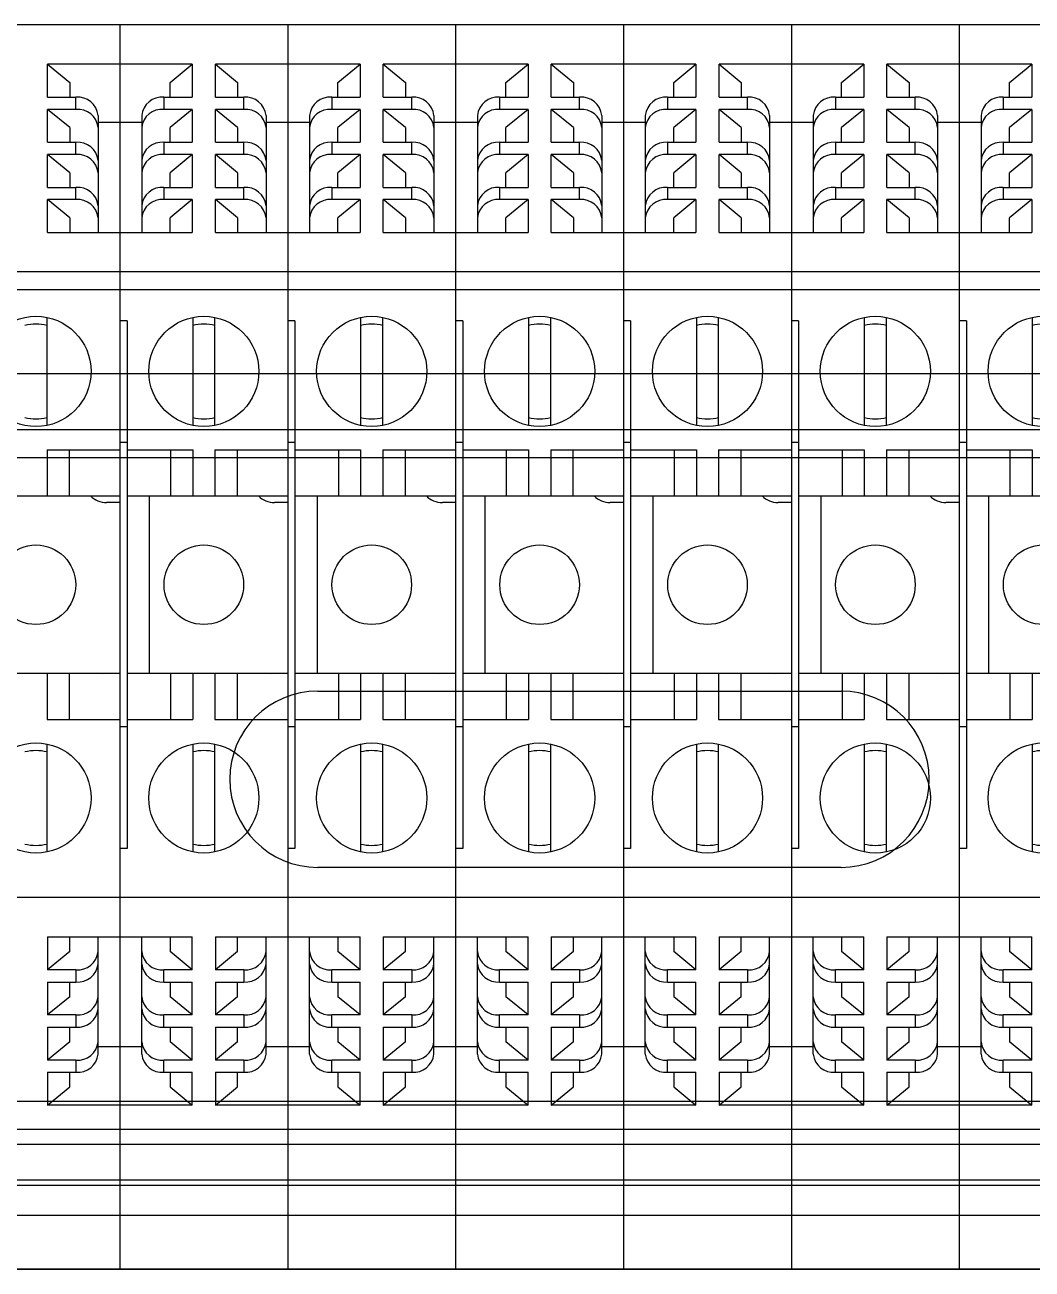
# Model space of a CAD drawing. Header units: inches. Extents: x 17 to 3130, y 15 to 659.
# Drawn here: x 1853.03 to 1889.03, y 382.24 to 426.69 of the extents above; entities that cross this region are included whole.
import ezdxf

# ---------------------------------------------------------------- set-up
doc = ezdxf.new("R2010")
doc.units = ezdxf.units.IN
doc.header["$MEASUREMENT"] = 0

msp = doc.modelspace()

# ---------------------------------------------------------------- linework, layer by layer
at = {"color": 7, "linetype": 'Continuous', "lineweight": 25}
for p, q in [((1856.43008, 426.6941), (1850.43008, 426.6941)), ((1856.43008, 426.6941), (1856.43008, 382.2441)), ((1862.43008, 426.6941), (1856.43008, 426.6941)), ((1856.43008, 426.6941), (1856.43008, 382.2441)), ((1862.43008, 426.6941), (1862.43008, 382.2441)), ((1868.43008, 426.6941), (1862.43008, 426.6941)), ((1862.43008, 426.6941), (1862.43008, 382.2441)), ((1868.43008, 426.6941), (1868.43008, 382.2441)), ((1874.43008, 426.6941), (1868.43008, 426.6941)), ((1868.43008, 426.6941), (1868.43008, 382.2441)), ((1874.43008, 426.6941), (1874.43008, 382.2441)), ((1880.43008, 426.6941), (1874.43008, 426.6941)), ((1874.43008, 426.6941), (1874.43008, 382.2441)), ((1880.43008, 426.6941), (1880.43008, 382.2441)), ((1886.43008, 426.6941), (1880.43008, 426.6941)), ((1880.43008, 426.6941), (1880.43008, 382.2441)), ((1886.43008, 426.6941), (1886.43008, 382.2441)), ((1892.43008, 426.6941), (1886.43008, 426.6941)), ((1886.43008, 426.6941), (1886.43008, 382.2441)), ((1856.43008, 425.28942), (1853.84283, 425.28942)), ((1853.84283, 424.11185), (1853.84283, 425.28942)), ((1853.84283, 425.28942), (1854.63658, 424.63757)), ((1859.01733, 425.28942), (1856.43008, 425.28942)), ((1858.22358, 424.63757), (1859.01733, 425.28942)), ((1859.01733, 425.28942), (1859.01733, 424.11185)), ((1862.43008, 425.28942), (1859.84283, 425.28942)), ((1859.84283, 424.11185), (1859.84283, 425.28942)), ((1859.84283, 425.28942), (1860.63658, 424.63757)), ((1865.01733, 425.28942), (1862.43008, 425.28942)), ((1864.22358, 424.63757), (1865.01733, 425.28942)), ((1865.01733, 425.28942), (1865.01733, 424.11185)), ((1868.43008, 425.28942), (1865.84283, 425.28942)), ((1865.84283, 424.11185), (1865.84283, 425.28942)), ((1865.84283, 425.28942), (1866.63658, 424.63757)), ((1871.01733, 425.28942), (1868.43008, 425.28942)), ((1870.22358, 424.63757), (1871.01733, 425.28942)), ((1871.01733, 425.28942), (1871.01733, 424.11185)), ((1874.43008, 425.28942), (1871.84283, 425.28942)), ((1871.84283, 424.11185), (1871.84283, 425.28942)), ((1871.84283, 425.28942), (1872.63658, 424.63757)), ((1877.01733, 425.28942), (1874.43008, 425.28942)), ((1876.22358, 424.63757), (1877.01733, 425.28942)), ((1877.01733, 425.28942), (1877.01733, 424.11185)), ((1880.43008, 425.28942), (1877.84283, 425.28942)), ((1877.84283, 424.11185), (1877.84283, 425.28942)), ((1877.84283, 425.28942), (1878.63658, 424.63757)), ((1883.01733, 425.28942), (1880.43008, 425.28942)), ((1882.22358, 424.63757), (1883.01733, 425.28942)), ((1883.01733, 425.28942), (1883.01733, 424.11185)), ((1886.43008, 425.28942), (1883.84283, 425.28942)), ((1883.84283, 424.11185), (1883.84283, 425.28942)), ((1883.84283, 425.28942), (1884.63658, 424.63757)), ((1889.01733, 425.28942), (1886.43008, 425.28942)), ((1888.22358, 424.63757), (1889.01733, 425.28942)), ((1889.01733, 425.28942), (1889.01733, 424.11185)), ((1854.63658, 424.63757), (1854.63658, 424.11185)), ((1858.22358, 424.11185), (1858.22358, 424.63757)), ((1860.63658, 424.63757), (1860.63658, 424.11185)), ((1864.22358, 424.11185), (1864.22358, 424.63757)), ((1866.63658, 424.63757), (1866.63658, 424.11185)), ((1870.22358, 424.11185), (1870.22358, 424.63757)), ((1872.63658, 424.63757), (1872.63658, 424.11185)), ((1876.22358, 424.11185), (1876.22358, 424.63757)), ((1878.63658, 424.63757), (1878.63658, 424.11185)), ((1882.22358, 424.11185), (1882.22358, 424.63757)), ((1884.63658, 424.63757), (1884.63658, 424.11185)), ((1888.22358, 424.11185), (1888.22358, 424.63757)), ((1853.84283, 424.11185), (1854.85883, 424.11185)), ((1854.85883, 423.67706), (1854.85883, 424.11185)), ((1858.00133, 424.11185), (1858.00133, 423.67706)), ((1858.00133, 424.11185), (1859.01733, 424.11185)), ((1859.84283, 424.11185), (1860.85883, 424.11185)), ((1860.85883, 423.67706), (1860.85883, 424.11185)), ((1864.00133, 424.11185), (1864.00133, 423.67706)), ((1864.00133, 424.11185), (1865.01733, 424.11185)), ((1865.84283, 424.11185), (1866.85883, 424.11185)), ((1866.85883, 423.67706), (1866.85883, 424.11185)), ((1870.00133, 424.11185), (1870.00133, 423.67706)), ((1870.00133, 424.11185), (1871.01733, 424.11185)), ((1871.84283, 424.11185), (1872.85883, 424.11185)), ((1872.85883, 423.67706), (1872.85883, 424.11185)), ((1876.00133, 424.11185), (1876.00133, 423.67706)), ((1876.00133, 424.11185), (1877.01733, 424.11185)), ((1877.84283, 424.11185), (1878.85883, 424.11185)), ((1878.85883, 423.67706), (1878.85883, 424.11185)), ((1882.00133, 424.11185), (1882.00133, 423.67706)), ((1882.00133, 424.11185), (1883.01733, 424.11185)), ((1883.84283, 424.11185), (1884.85883, 424.11185)), ((1884.85883, 423.67706), (1884.85883, 424.11185)), ((1888.00133, 424.11185), (1888.00133, 423.67706)), ((1888.00133, 424.11185), (1889.01733, 424.11185)), ((1854.85883, 423.67706), (1853.84283, 423.67706)), ((1853.84283, 422.4995), (1853.84283, 423.67706)), ((1854.63658, 423.02521), (1853.84283, 423.67706)), ((1859.01733, 423.67706), (1858.00133, 423.67706)), ((1859.01733, 423.67706), (1858.22358, 423.02521)), ((1859.01733, 423.67706), (1859.01733, 422.4995)), ((1860.85883, 423.67706), (1859.84283, 423.67706)), ((1859.84283, 422.4995), (1859.84283, 423.67706)), ((1860.63658, 423.02521), (1859.84283, 423.67706)), ((1865.01733, 423.67706), (1864.00133, 423.67706)), ((1865.01733, 423.67706), (1864.22358, 423.02521)), ((1865.01733, 423.67706), (1865.01733, 422.4995)), ((1866.85883, 423.67706), (1865.84283, 423.67706)), ((1865.84283, 422.4995), (1865.84283, 423.67706)), ((1866.63658, 423.02521), (1865.84283, 423.67706)), ((1871.01733, 423.67706), (1870.00133, 423.67706)), ((1871.01733, 423.67706), (1870.22358, 423.02521)), ((1871.01733, 423.67706), (1871.01733, 422.4995)), ((1872.85883, 423.67706), (1871.84283, 423.67706)), ((1871.84283, 422.4995), (1871.84283, 423.67706)), ((1872.63658, 423.02521), (1871.84283, 423.67706)), ((1877.01733, 423.67706), (1876.00133, 423.67706)), ((1877.01733, 423.67706), (1876.22358, 423.02521)), ((1877.01733, 423.67706), (1877.01733, 422.4995)), ((1878.85883, 423.67706), (1877.84283, 423.67706)), ((1877.84283, 422.4995), (1877.84283, 423.67706)), ((1878.63658, 423.02521), (1877.84283, 423.67706)), ((1883.01733, 423.67706), (1882.00133, 423.67706)), ((1883.01733, 423.67706), (1882.22358, 423.02521)), ((1883.01733, 423.67706), (1883.01733, 422.4995)), ((1884.85883, 423.67706), (1883.84283, 423.67706)), ((1883.84283, 422.4995), (1883.84283, 423.67706)), ((1884.63658, 423.02521), (1883.84283, 423.67706)), ((1889.01733, 423.67706), (1888.00133, 423.67706)), ((1889.01733, 423.67706), (1888.22358, 423.02521)), ((1889.01733, 423.67706), (1889.01733, 422.4995)), ((1855.65258, 423.46), (1855.65258, 419.27478)), ((1856.43008, 423.20349), (1855.65258, 423.20349)), ((1857.20758, 423.20349), (1856.43008, 423.20349)), ((1857.20758, 423.46), (1857.20758, 419.27478)), ((1861.65258, 423.46), (1861.65258, 419.27478)), ((1862.43008, 423.20349), (1861.65258, 423.20349)), ((1863.20758, 423.20349), (1862.43008, 423.20349)), ((1863.20758, 423.46), (1863.20758, 419.27478)), ((1867.65258, 423.46), (1867.65258, 419.27478)), ((1868.43008, 423.20349), (1867.65258, 423.20349)), ((1869.20758, 423.20349), (1868.43008, 423.20349)), ((1869.20758, 423.46), (1869.20758, 419.27478)), ((1873.65258, 423.46), (1873.65258, 419.27478)), ((1874.43008, 423.20349), (1873.65258, 423.20349)), ((1875.20758, 423.20349), (1874.43008, 423.20349)), ((1875.20758, 423.46), (1875.20758, 419.27478)), ((1879.65258, 423.46), (1879.65258, 419.27478)), ((1880.43008, 423.20349), (1879.65258, 423.20349)), ((1881.20758, 423.20349), (1880.43008, 423.20349)), ((1881.20758, 423.46), (1881.20758, 419.27478)), ((1885.65258, 423.46), (1885.65258, 419.27478)), ((1886.43008, 423.20349), (1885.65258, 423.20349)), ((1887.20758, 423.20349), (1886.43008, 423.20349)), ((1887.20758, 423.46), (1887.20758, 419.27478)), ((1854.63658, 423.02521), (1854.63658, 422.4995)), ((1858.22358, 422.4995), (1858.22358, 423.02521)), ((1860.63658, 423.02521), (1860.63658, 422.4995)), ((1864.22358, 422.4995), (1864.22358, 423.02521)), ((1866.63658, 423.02521), (1866.63658, 422.4995)), ((1870.22358, 422.4995), (1870.22358, 423.02521)), ((1872.63658, 423.02521), (1872.63658, 422.4995)), ((1876.22358, 422.4995), (1876.22358, 423.02521)), ((1878.63658, 423.02521), (1878.63658, 422.4995)), ((1882.22358, 422.4995), (1882.22358, 423.02521)), ((1884.63658, 423.02521), (1884.63658, 422.4995)), ((1888.22358, 422.4995), (1888.22358, 423.02521)), ((1853.84283, 422.4995), (1854.85883, 422.4995)), ((1854.85883, 422.0647), (1854.85883, 422.4995)), ((1858.00133, 422.4995), (1858.00133, 422.0647)), ((1858.00133, 422.4995), (1859.01733, 422.4995)), ((1859.84283, 422.4995), (1860.85883, 422.4995)), ((1860.85883, 422.0647), (1860.85883, 422.4995)), ((1864.00133, 422.4995), (1864.00133, 422.0647)), ((1864.00133, 422.4995), (1865.01733, 422.4995)), ((1865.84283, 422.4995), (1866.85883, 422.4995)), ((1866.85883, 422.0647), (1866.85883, 422.4995)), ((1870.00133, 422.4995), (1870.00133, 422.0647)), ((1870.00133, 422.4995), (1871.01733, 422.4995)), ((1871.84283, 422.4995), (1872.85883, 422.4995)), ((1872.85883, 422.0647), (1872.85883, 422.4995)), ((1876.00133, 422.4995), (1876.00133, 422.0647)), ((1876.00133, 422.4995), (1877.01733, 422.4995)), ((1877.84283, 422.4995), (1878.85883, 422.4995)), ((1878.85883, 422.0647), (1878.85883, 422.4995)), ((1882.00133, 422.4995), (1882.00133, 422.0647)), ((1882.00133, 422.4995), (1883.01733, 422.4995)), ((1883.84283, 422.4995), (1884.85883, 422.4995)), ((1884.85883, 422.0647), (1884.85883, 422.4995)), ((1888.00133, 422.4995), (1888.00133, 422.0647)), ((1888.00133, 422.4995), (1889.01733, 422.4995)), ((1854.85883, 422.0647), (1853.84283, 422.0647)), ((1853.84283, 420.88714), (1853.84283, 422.0647)), ((1854.63658, 421.41285), (1853.84283, 422.0647)), ((1859.01733, 422.0647), (1858.00133, 422.0647)), ((1859.01733, 422.0647), (1858.22358, 421.41285)), ((1859.01733, 422.0647), (1859.01733, 420.88714)), ((1860.85883, 422.0647), (1859.84283, 422.0647)), ((1859.84283, 420.88714), (1859.84283, 422.0647)), ((1860.63658, 421.41285), (1859.84283, 422.0647)), ((1865.01733, 422.0647), (1864.00133, 422.0647)), ((1865.01733, 422.0647), (1864.22358, 421.41285)), ((1865.01733, 422.0647), (1865.01733, 420.88714)), ((1866.85883, 422.0647), (1865.84283, 422.0647)), ((1865.84283, 420.88714), (1865.84283, 422.0647)), ((1866.63658, 421.41285), (1865.84283, 422.0647)), ((1871.01733, 422.0647), (1870.00133, 422.0647)), ((1871.01733, 422.0647), (1870.22358, 421.41285)), ((1871.01733, 422.0647), (1871.01733, 420.88714)), ((1872.85883, 422.0647), (1871.84283, 422.0647)), ((1871.84283, 420.88714), (1871.84283, 422.0647)), ((1872.63658, 421.41285), (1871.84283, 422.0647)), ((1877.01733, 422.0647), (1876.00133, 422.0647)), ((1877.01733, 422.0647), (1876.22358, 421.41285)), ((1877.01733, 422.0647), (1877.01733, 420.88714)), ((1878.85883, 422.0647), (1877.84283, 422.0647)), ((1877.84283, 420.88714), (1877.84283, 422.0647)), ((1878.63658, 421.41285), (1877.84283, 422.0647)), ((1883.01733, 422.0647), (1882.00133, 422.0647)), ((1883.01733, 422.0647), (1882.22358, 421.41285)), ((1883.01733, 422.0647), (1883.01733, 420.88714)), ((1884.85883, 422.0647), (1883.84283, 422.0647)), ((1883.84283, 420.88714), (1883.84283, 422.0647)), ((1884.63658, 421.41285), (1883.84283, 422.0647)), ((1889.01733, 422.0647), (1888.00133, 422.0647)), ((1889.01733, 422.0647), (1888.22358, 421.41285)), ((1889.01733, 422.0647), (1889.01733, 420.88714)), ((1854.63658, 421.41285), (1854.63658, 420.88714)), ((1858.22358, 420.88714), (1858.22358, 421.41285)), ((1860.63658, 421.41285), (1860.63658, 420.88714)), ((1864.22358, 420.88714), (1864.22358, 421.41285)), ((1866.63658, 421.41285), (1866.63658, 420.88714)), ((1870.22358, 420.88714), (1870.22358, 421.41285)), ((1872.63658, 421.41285), (1872.63658, 420.88714)), ((1876.22358, 420.88714), (1876.22358, 421.41285)), ((1878.63658, 421.41285), (1878.63658, 420.88714)), ((1882.22358, 420.88714), (1882.22358, 421.41285)), ((1884.63658, 421.41285), (1884.63658, 420.88714)), ((1888.22358, 420.88714), (1888.22358, 421.41285)), ((1853.84283, 420.88714), (1854.85883, 420.88714)), ((1854.85883, 420.45235), (1854.85883, 420.88714)), ((1858.00133, 420.88714), (1858.00133, 420.45235)), ((1858.00133, 420.88714), (1859.01733, 420.88714)), ((1859.84283, 420.88714), (1860.85883, 420.88714)), ((1860.85883, 420.45235), (1860.85883, 420.88714)), ((1864.00133, 420.88714), (1864.00133, 420.45235)), ((1864.00133, 420.88714), (1865.01733, 420.88714)), ((1865.84283, 420.88714), (1866.85883, 420.88714)), ((1866.85883, 420.45235), (1866.85883, 420.88714)), ((1870.00133, 420.88714), (1870.00133, 420.45235)), ((1870.00133, 420.88714), (1871.01733, 420.88714)), ((1871.84283, 420.88714), (1872.85883, 420.88714)), ((1872.85883, 420.45235), (1872.85883, 420.88714)), ((1876.00133, 420.88714), (1876.00133, 420.45235)), ((1876.00133, 420.88714), (1877.01733, 420.88714)), ((1877.84283, 420.88714), (1878.85883, 420.88714)), ((1878.85883, 420.45235), (1878.85883, 420.88714)), ((1882.00133, 420.88714), (1882.00133, 420.45235)), ((1882.00133, 420.88714), (1883.01733, 420.88714)), ((1883.84283, 420.88714), (1884.85883, 420.88714)), ((1884.85883, 420.45235), (1884.85883, 420.88714)), ((1888.00133, 420.88714), (1888.00133, 420.45235)), ((1888.00133, 420.88714), (1889.01733, 420.88714)), ((1853.84283, 419.27478), (1853.84283, 420.45235)), ((1854.85883, 420.45235), (1853.84283, 420.45235)), ((1854.63658, 419.80049), (1853.84283, 420.45235)), ((1859.01733, 420.45235), (1858.00133, 420.45235)), ((1859.01733, 420.45235), (1858.22358, 419.80049)), ((1859.01733, 420.45235), (1859.01733, 419.27478)), ((1859.84283, 419.27478), (1859.84283, 420.45235)), ((1860.85883, 420.45235), (1859.84283, 420.45235)), ((1860.63658, 419.80049), (1859.84283, 420.45235)), ((1865.01733, 420.45235), (1864.00133, 420.45235)), ((1865.01733, 420.45235), (1864.22358, 419.80049)), ((1865.01733, 420.45235), (1865.01733, 419.27478)), ((1865.84283, 419.27478), (1865.84283, 420.45235)), ((1866.85883, 420.45235), (1865.84283, 420.45235)), ((1866.63658, 419.80049), (1865.84283, 420.45235)), ((1871.01733, 420.45235), (1870.00133, 420.45235)), ((1871.01733, 420.45235), (1870.22358, 419.80049)), ((1871.01733, 420.45235), (1871.01733, 419.27478)), ((1871.84283, 419.27478), (1871.84283, 420.45235)), ((1872.85883, 420.45235), (1871.84283, 420.45235)), ((1872.63658, 419.80049), (1871.84283, 420.45235)), ((1877.01733, 420.45235), (1876.00133, 420.45235)), ((1877.01733, 420.45235), (1876.22358, 419.80049)), ((1877.01733, 420.45235), (1877.01733, 419.27478)), ((1877.84283, 419.27478), (1877.84283, 420.45235)), ((1878.85883, 420.45235), (1877.84283, 420.45235)), ((1878.63658, 419.80049), (1877.84283, 420.45235)), ((1883.01733, 420.45235), (1882.00133, 420.45235)), ((1883.01733, 420.45235), (1882.22358, 419.80049)), ((1883.01733, 420.45235), (1883.01733, 419.27478)), ((1883.84283, 419.27478), (1883.84283, 420.45235)), ((1884.85883, 420.45235), (1883.84283, 420.45235)), ((1884.63658, 419.80049), (1883.84283, 420.45235)), ((1889.01733, 420.45235), (1888.00133, 420.45235)), ((1889.01733, 420.45235), (1888.22358, 419.80049)), ((1889.01733, 420.45235), (1889.01733, 419.27478)), ((1854.63658, 419.80049), (1854.63658, 419.27478)), ((1858.22358, 419.27478), (1858.22358, 419.80049)), ((1860.63658, 419.80049), (1860.63658, 419.27478)), ((1864.22358, 419.27478), (1864.22358, 419.80049)), ((1866.63658, 419.80049), (1866.63658, 419.27478)), ((1870.22358, 419.27478), (1870.22358, 419.80049)), ((1872.63658, 419.80049), (1872.63658, 419.27478)), ((1876.22358, 419.27478), (1876.22358, 419.80049)), ((1878.63658, 419.80049), (1878.63658, 419.27478)), ((1882.22358, 419.27478), (1882.22358, 419.80049)), ((1884.63658, 419.80049), (1884.63658, 419.27478)), ((1888.22358, 419.27478), (1888.22358, 419.80049)), ((1853.84283, 419.27478), (1856.43008, 419.27478)), ((1856.43008, 419.27478), (1859.01733, 419.27478)), ((1859.84283, 419.27478), (1862.43008, 419.27478)), ((1862.43008, 419.27478), (1865.01733, 419.27478)), ((1865.84283, 419.27478), (1868.43008, 419.27478)), ((1868.43008, 419.27478), (1871.01733, 419.27478)), ((1871.84283, 419.27478), (1874.43008, 419.27478)), ((1874.43008, 419.27478), (1877.01733, 419.27478)), ((1877.84283, 419.27478), (1880.43008, 419.27478)), ((1880.43008, 419.27478), (1883.01733, 419.27478)), ((1883.84283, 419.27478), (1886.43008, 419.27478)), ((1886.43008, 419.27478), (1889.01733, 419.27478)), ((1856.43008, 417.8701), (1850.43008, 417.8701)), ((1862.43008, 417.8701), (1856.43008, 417.8701)), ((1868.43008, 417.8701), (1862.43008, 417.8701)), ((1874.43008, 417.8701), (1868.43008, 417.8701)), ((1880.43008, 417.8701), (1874.43008, 417.8701)), ((1886.43008, 417.8701), (1880.43008, 417.8701)), ((1892.43008, 417.8701), (1886.43008, 417.8701)), ((1712.43008, 417.2441), (2212.43008, 417.2441)), ((1853.82696, 412.38602), (1853.82696, 416.24218)), ((1856.68408, 416.1175), (1856.43008, 416.1175)), ((1856.68408, 416.1175), (1856.68408, 397.2707)), ((1859.03321, 416.24218), (1859.03321, 412.38602)), ((1859.82696, 412.38602), (1859.82696, 416.24218)), ((1862.68408, 416.1175), (1862.43008, 416.1175)), ((1862.68408, 416.1175), (1862.68408, 397.2707)), ((1865.03321, 416.24218), (1865.03321, 412.38602)), ((1865.82696, 412.38602), (1865.82696, 416.24218)), ((1868.68408, 416.1175), (1868.43008, 416.1175)), ((1868.68408, 416.1175), (1868.68408, 397.2707)), ((1871.03321, 416.24218), (1871.03321, 412.38602)), ((1871.82696, 412.38602), (1871.82696, 416.24218)), ((1874.68408, 416.1175), (1874.43008, 416.1175)), ((1874.68408, 416.1175), (1874.68408, 397.2707)), ((1877.03321, 416.24218), (1877.03321, 412.38602)), ((1877.82696, 412.38602), (1877.82696, 416.24218)), ((1880.68408, 416.1175), (1880.43008, 416.1175)), ((1880.68408, 416.1175), (1880.68408, 397.2707)), ((1883.03321, 416.24218), (1883.03321, 412.38602)), ((1883.82696, 412.38602), (1883.82696, 416.24218)), ((1886.68408, 416.1175), (1886.43008, 416.1175)), ((1886.68408, 416.1175), (1886.68408, 397.2707)), ((1889.03321, 416.24218), (1889.03321, 412.38602)), ((1712.43008, 414.2441), (2212.43008, 414.2441)), ((1712.43008, 412.2441), (2212.43008, 412.2441)), ((1856.68408, 411.7741), (1856.43008, 411.7741)), ((1862.68408, 411.7741), (1862.43008, 411.7741)), ((1868.68408, 411.7741), (1868.43008, 411.7741)), ((1874.68408, 411.7741), (1874.43008, 411.7741)), ((1880.68408, 411.7741), (1880.43008, 411.7741)), ((1886.68408, 411.7741), (1886.43008, 411.7741)), ((1712.43008, 411.2441), (2212.43008, 411.2441)), ((1853.82696, 411.5074), (1856.43008, 411.5074)), ((1853.82696, 411.5074), (1853.82696, 409.8691)), ((1854.62071, 411.5074), (1854.62071, 409.8691)), ((1856.68408, 411.5074), (1859.03321, 411.5074)), ((1858.23946, 411.5074), (1858.23946, 409.8691)), ((1859.03321, 411.5074), (1859.03321, 409.8691)), ((1859.82696, 411.5074), (1862.43008, 411.5074)), ((1859.82696, 411.5074), (1859.82696, 409.8691)), ((1860.62071, 411.5074), (1860.62071, 409.8691)), ((1862.68408, 411.5074), (1865.03321, 411.5074)), ((1864.23946, 411.5074), (1864.23946, 409.8691)), ((1865.03321, 411.5074), (1865.03321, 409.8691)), ((1865.82696, 411.5074), (1868.43008, 411.5074)), ((1865.82696, 411.5074), (1865.82696, 409.8691)), ((1866.62071, 411.5074), (1866.62071, 409.8691)), ((1868.68408, 411.5074), (1871.03321, 411.5074)), ((1870.23946, 411.5074), (1870.23946, 409.8691)), ((1871.03321, 411.5074), (1871.03321, 409.8691)), ((1871.82696, 411.5074), (1874.43008, 411.5074)), ((1871.82696, 411.5074), (1871.82696, 409.8691)), ((1872.62071, 411.5074), (1872.62071, 409.8691)), ((1874.68408, 411.5074), (1877.03321, 411.5074)), ((1876.23946, 411.5074), (1876.23946, 409.8691)), ((1877.03321, 411.5074), (1877.03321, 409.8691)), ((1877.82696, 411.5074), (1880.43008, 411.5074)), ((1877.82696, 411.5074), (1877.82696, 409.8691)), ((1878.62071, 411.5074), (1878.62071, 409.8691)), ((1880.68408, 411.5074), (1883.03321, 411.5074)), ((1882.23946, 411.5074), (1882.23946, 409.8691)), ((1883.03321, 411.5074), (1883.03321, 409.8691)), ((1883.82696, 411.5074), (1886.43008, 411.5074)), ((1883.82696, 411.5074), (1883.82696, 409.8691)), ((1884.62071, 411.5074), (1884.62071, 409.8691)), ((1886.68408, 411.5074), (1889.03321, 411.5074)), ((1888.23946, 411.5074), (1888.23946, 409.8691)), ((1889.03321, 411.5074), (1889.03321, 409.8691)), ((1850.68408, 409.8691), (1856.43008, 409.8691)), ((1856.68408, 409.8691), (1862.43008, 409.8691)), ((1857.47708, 409.8691), (1857.47708, 403.5191)), ((1862.68408, 409.8691), (1868.43008, 409.8691)), ((1863.47708, 409.8691), (1863.47708, 403.5191)), ((1868.68408, 409.8691), (1874.43008, 409.8691)), ((1869.47708, 409.8691), (1869.47708, 403.5191)), ((1874.68408, 409.8691), (1880.43008, 409.8691)), ((1875.47708, 409.8691), (1875.47708, 403.5191)), ((1880.68408, 409.8691), (1886.43008, 409.8691)), ((1881.47708, 409.8691), (1881.47708, 403.5191)), ((1886.68408, 409.8691), (1892.43008, 409.8691)), ((1887.47708, 409.8691), (1887.47708, 403.5191)), ((1856.43008, 409.62646), (1855.95383, 409.62646)), ((1862.43008, 409.62646), (1861.95383, 409.62646)), ((1868.43008, 409.62646), (1867.95383, 409.62646)), ((1874.43008, 409.62646), (1873.95383, 409.62646)), ((1880.43008, 409.62646), (1879.95383, 409.62646)), ((1886.43008, 409.62646), (1885.95383, 409.62646)), ((1856.43008, 403.5191), (1850.68408, 403.5191)), ((1853.82696, 403.5191), (1853.82696, 401.8808)), ((1854.62071, 403.5191), (1854.62071, 401.8808)), ((1855.82003, 403.5191), (1855.95383, 403.53046)), ((1855.95383, 403.53046), (1856.43008, 403.53046)), ((1862.43008, 403.5191), (1856.68408, 403.5191)), ((1858.23946, 403.5191), (1858.23946, 401.8808)), ((1859.03321, 403.5191), (1859.03321, 401.8808)), ((1859.82696, 403.5191), (1859.82696, 401.8808)), ((1860.62071, 403.5191), (1860.62071, 401.8808)), ((1861.82003, 403.5191), (1861.95383, 403.53046)), ((1861.95383, 403.53046), (1862.43008, 403.53046)), ((1868.43008, 403.5191), (1862.68408, 403.5191)), ((1864.23946, 403.5191), (1864.23946, 401.8808)), ((1865.03321, 403.5191), (1865.03321, 401.8808)), ((1865.82696, 403.5191), (1865.82696, 401.8808)), ((1866.62071, 403.5191), (1866.62071, 401.8808)), ((1867.82003, 403.5191), (1867.95383, 403.53046)), ((1867.95383, 403.53046), (1868.43008, 403.53046)), ((1874.43008, 403.5191), (1868.68408, 403.5191)), ((1870.23946, 403.5191), (1870.23946, 401.8808)), ((1871.03321, 403.5191), (1871.03321, 401.8808)), ((1871.82696, 403.5191), (1871.82696, 401.8808)), ((1872.62071, 403.5191), (1872.62071, 401.8808)), ((1873.82003, 403.5191), (1873.95383, 403.53046)), ((1873.95383, 403.53046), (1874.43008, 403.53046)), ((1880.43008, 403.5191), (1874.68408, 403.5191)), ((1876.23946, 403.5191), (1876.23946, 401.8808)), ((1877.03321, 403.5191), (1877.03321, 401.8808)), ((1877.82696, 403.5191), (1877.82696, 401.8808)), ((1878.62071, 403.5191), (1878.62071, 401.8808)), ((1879.82003, 403.5191), (1879.95383, 403.53046)), ((1879.95383, 403.53046), (1880.43008, 403.53046)), ((1886.43008, 403.5191), (1880.68408, 403.5191)), ((1882.23946, 403.5191), (1882.23946, 401.8808)), ((1883.03321, 403.5191), (1883.03321, 401.8808)), ((1883.82696, 403.5191), (1883.82696, 401.8808)), ((1884.62071, 403.5191), (1884.62071, 401.8808)), ((1885.82003, 403.5191), (1885.95383, 403.53046)), ((1885.95383, 403.53046), (1886.43008, 403.53046)), ((1892.43008, 403.5191), (1886.68408, 403.5191)), ((1888.23946, 403.5191), (1888.23946, 401.8808)), ((1889.03321, 403.5191), (1889.03321, 401.8808)), ((1863.50508, 402.8941), (1882.20508, 402.8941)), ((1853.82696, 401.8808), (1856.43008, 401.8808)), ((1856.68408, 401.8808), (1859.03321, 401.8808)), ((1859.82696, 401.8808), (1862.43008, 401.8808)), ((1862.68408, 401.8808), (1865.03321, 401.8808)), ((1865.82696, 401.8808), (1868.43008, 401.8808)), ((1868.68408, 401.8808), (1871.03321, 401.8808)), ((1871.82696, 401.8808), (1874.43008, 401.8808)), ((1874.68408, 401.8808), (1877.03321, 401.8808)), ((1877.82696, 401.8808), (1880.43008, 401.8808)), ((1880.68408, 401.8808), (1883.03321, 401.8808)), ((1883.82696, 401.8808), (1886.43008, 401.8808)), ((1886.68408, 401.8808), (1889.03321, 401.8808)), ((1856.68408, 401.6141), (1856.43008, 401.6141)), ((1862.68408, 401.6141), (1862.43008, 401.6141)), ((1868.68408, 401.6141), (1868.43008, 401.6141)), ((1874.68408, 401.6141), (1874.43008, 401.6141)), ((1880.68408, 401.6141), (1880.43008, 401.6141)), ((1886.68408, 401.6141), (1886.43008, 401.6141)), ((1853.82696, 397.14602), (1853.82696, 401.00218)), ((1859.03321, 401.00218), (1859.03321, 397.14602)), ((1859.82696, 397.14602), (1859.82696, 401.00218)), ((1865.03321, 401.00218), (1865.03321, 397.14602)), ((1865.82696, 397.14602), (1865.82696, 401.00218)), ((1871.03321, 401.00218), (1871.03321, 397.14602)), ((1871.82696, 397.14602), (1871.82696, 401.00218)), ((1877.03321, 401.00218), (1877.03321, 397.14602)), ((1877.82696, 397.14602), (1877.82696, 401.00218)), ((1883.03321, 401.00218), (1883.03321, 397.14602)), ((1883.82696, 397.14602), (1883.82696, 401.00218)), ((1889.03321, 401.00218), (1889.03321, 397.14602)), ((1856.68408, 397.2707), (1856.43008, 397.2707)), ((1862.68408, 397.2707), (1862.43008, 397.2707)), ((1868.68408, 397.2707), (1868.43008, 397.2707)), ((1874.68408, 397.2707), (1874.43008, 397.2707)), ((1880.68408, 397.2707), (1880.43008, 397.2707)), ((1886.68408, 397.2707), (1886.43008, 397.2707)), ((1882.20508, 396.5941), (1863.50508, 396.5941)), ((1856.43008, 395.5181), (1850.43008, 395.5181)), ((1862.43008, 395.5181), (1856.43008, 395.5181)), ((1868.43008, 395.5181), (1862.43008, 395.5181)), ((1874.43008, 395.5181), (1868.43008, 395.5181)), ((1880.43008, 395.5181), (1874.43008, 395.5181)), ((1886.43008, 395.5181), (1880.43008, 395.5181)), ((1892.43008, 395.5181), (1886.43008, 395.5181)), ((1853.84283, 394.11342), (1856.43008, 394.11342)), ((1853.84283, 394.11342), (1853.84283, 392.93585)), ((1854.63658, 393.58771), (1854.63658, 394.11342)), ((1855.65258, 389.9282), (1855.65258, 394.11342)), ((1856.43008, 394.11342), (1859.01733, 394.11342)), ((1857.20758, 389.9282), (1857.20758, 394.11342)), ((1858.22358, 394.11342), (1858.22358, 393.58771)), ((1859.01733, 392.93585), (1859.01733, 394.11342)), ((1859.84283, 394.11342), (1862.43008, 394.11342)), ((1859.84283, 394.11342), (1859.84283, 392.93585)), ((1860.63658, 393.58771), (1860.63658, 394.11342)), ((1861.65258, 389.9282), (1861.65258, 394.11342)), ((1862.43008, 394.11342), (1865.01733, 394.11342)), ((1863.20758, 389.9282), (1863.20758, 394.11342)), ((1864.22358, 394.11342), (1864.22358, 393.58771)), ((1865.01733, 392.93585), (1865.01733, 394.11342)), ((1865.84283, 394.11342), (1868.43008, 394.11342)), ((1865.84283, 394.11342), (1865.84283, 392.93585)), ((1866.63658, 393.58771), (1866.63658, 394.11342)), ((1867.65258, 389.9282), (1867.65258, 394.11342)), ((1868.43008, 394.11342), (1871.01733, 394.11342)), ((1869.20758, 389.9282), (1869.20758, 394.11342)), ((1870.22358, 394.11342), (1870.22358, 393.58771)), ((1871.01733, 392.93585), (1871.01733, 394.11342)), ((1871.84283, 394.11342), (1874.43008, 394.11342)), ((1871.84283, 394.11342), (1871.84283, 392.93585)), ((1872.63658, 393.58771), (1872.63658, 394.11342)), ((1873.65258, 389.9282), (1873.65258, 394.11342)), ((1874.43008, 394.11342), (1877.01733, 394.11342)), ((1875.20758, 389.9282), (1875.20758, 394.11342)), ((1876.22358, 394.11342), (1876.22358, 393.58771)), ((1877.01733, 392.93585), (1877.01733, 394.11342)), ((1877.84283, 394.11342), (1880.43008, 394.11342)), ((1877.84283, 394.11342), (1877.84283, 392.93585)), ((1878.63658, 393.58771), (1878.63658, 394.11342)), ((1879.65258, 389.9282), (1879.65258, 394.11342)), ((1880.43008, 394.11342), (1883.01733, 394.11342)), ((1881.20758, 389.9282), (1881.20758, 394.11342)), ((1882.22358, 394.11342), (1882.22358, 393.58771)), ((1883.01733, 392.93585), (1883.01733, 394.11342)), ((1883.84283, 394.11342), (1886.43008, 394.11342)), ((1883.84283, 394.11342), (1883.84283, 392.93585)), ((1884.63658, 393.58771), (1884.63658, 394.11342)), ((1885.65258, 389.9282), (1885.65258, 394.11342)), ((1886.43008, 394.11342), (1889.01733, 394.11342)), ((1887.20758, 389.9282), (1887.20758, 394.11342)), ((1888.22358, 394.11342), (1888.22358, 393.58771)), ((1889.01733, 392.93585), (1889.01733, 394.11342)), ((1854.63658, 393.58771), (1853.84283, 392.93585)), ((1859.01733, 392.93585), (1858.22358, 393.58771)), ((1860.63658, 393.58771), (1859.84283, 392.93585)), ((1865.01733, 392.93585), (1864.22358, 393.58771)), ((1866.63658, 393.58771), (1865.84283, 392.93585)), ((1871.01733, 392.93585), (1870.22358, 393.58771)), ((1872.63658, 393.58771), (1871.84283, 392.93585)), ((1877.01733, 392.93585), (1876.22358, 393.58771)), ((1878.63658, 393.58771), (1877.84283, 392.93585)), ((1883.01733, 392.93585), (1882.22358, 393.58771)), ((1884.63658, 393.58771), (1883.84283, 392.93585)), ((1889.01733, 392.93585), (1888.22358, 393.58771)), ((1854.85883, 392.93585), (1853.84283, 392.93585)), ((1853.84283, 392.50106), (1854.85883, 392.50106)), ((1853.84283, 392.50106), (1853.84283, 391.3235)), ((1854.63658, 391.97535), (1854.63658, 392.50106)), ((1854.85883, 392.93585), (1854.85883, 392.50106)), ((1858.00133, 392.50106), (1858.00133, 392.93585)), ((1859.01733, 392.93585), (1858.00133, 392.93585)), ((1858.00133, 392.50106), (1859.01733, 392.50106)), ((1858.22358, 392.50106), (1858.22358, 391.97535)), ((1859.01733, 391.3235), (1859.01733, 392.50106)), ((1860.85883, 392.93585), (1859.84283, 392.93585)), ((1859.84283, 392.50106), (1860.85883, 392.50106)), ((1859.84283, 392.50106), (1859.84283, 391.3235)), ((1860.63658, 391.97535), (1860.63658, 392.50106)), ((1860.85883, 392.93585), (1860.85883, 392.50106)), ((1864.00133, 392.50106), (1864.00133, 392.93585)), ((1865.01733, 392.93585), (1864.00133, 392.93585)), ((1864.00133, 392.50106), (1865.01733, 392.50106)), ((1864.22358, 392.50106), (1864.22358, 391.97535)), ((1865.01733, 391.3235), (1865.01733, 392.50106)), ((1866.85883, 392.93585), (1865.84283, 392.93585)), ((1865.84283, 392.50106), (1866.85883, 392.50106)), ((1865.84283, 392.50106), (1865.84283, 391.3235)), ((1866.63658, 391.97535), (1866.63658, 392.50106)), ((1866.85883, 392.93585), (1866.85883, 392.50106)), ((1870.00133, 392.50106), (1870.00133, 392.93585)), ((1871.01733, 392.93585), (1870.00133, 392.93585)), ((1870.00133, 392.50106), (1871.01733, 392.50106)), ((1870.22358, 392.50106), (1870.22358, 391.97535)), ((1871.01733, 391.3235), (1871.01733, 392.50106)), ((1872.85883, 392.93585), (1871.84283, 392.93585)), ((1871.84283, 392.50106), (1872.85883, 392.50106)), ((1871.84283, 392.50106), (1871.84283, 391.3235)), ((1872.63658, 391.97535), (1872.63658, 392.50106)), ((1872.85883, 392.93585), (1872.85883, 392.50106)), ((1876.00133, 392.50106), (1876.00133, 392.93585)), ((1877.01733, 392.93585), (1876.00133, 392.93585)), ((1876.00133, 392.50106), (1877.01733, 392.50106)), ((1876.22358, 392.50106), (1876.22358, 391.97535)), ((1877.01733, 391.3235), (1877.01733, 392.50106)), ((1878.85883, 392.93585), (1877.84283, 392.93585)), ((1877.84283, 392.50106), (1878.85883, 392.50106)), ((1877.84283, 392.50106), (1877.84283, 391.3235)), ((1878.63658, 391.97535), (1878.63658, 392.50106)), ((1878.85883, 392.93585), (1878.85883, 392.50106)), ((1882.00133, 392.50106), (1882.00133, 392.93585)), ((1883.01733, 392.93585), (1882.00133, 392.93585)), ((1882.00133, 392.50106), (1883.01733, 392.50106)), ((1882.22358, 392.50106), (1882.22358, 391.97535)), ((1883.01733, 391.3235), (1883.01733, 392.50106)), ((1884.85883, 392.93585), (1883.84283, 392.93585)), ((1883.84283, 392.50106), (1884.85883, 392.50106)), ((1883.84283, 392.50106), (1883.84283, 391.3235)), ((1884.63658, 391.97535), (1884.63658, 392.50106)), ((1884.85883, 392.93585), (1884.85883, 392.50106)), ((1888.00133, 392.50106), (1888.00133, 392.93585)), ((1889.01733, 392.93585), (1888.00133, 392.93585)), ((1888.00133, 392.50106), (1889.01733, 392.50106)), ((1888.22358, 392.50106), (1888.22358, 391.97535)), ((1889.01733, 391.3235), (1889.01733, 392.50106)), ((1854.63658, 391.97535), (1853.84283, 391.3235)), ((1859.01733, 391.3235), (1858.22358, 391.97535)), ((1860.63658, 391.97535), (1859.84283, 391.3235)), ((1865.01733, 391.3235), (1864.22358, 391.97535)), ((1866.63658, 391.97535), (1865.84283, 391.3235)), ((1871.01733, 391.3235), (1870.22358, 391.97535)), ((1872.63658, 391.97535), (1871.84283, 391.3235)), ((1877.01733, 391.3235), (1876.22358, 391.97535)), ((1878.63658, 391.97535), (1877.84283, 391.3235)), ((1883.01733, 391.3235), (1882.22358, 391.97535)), ((1884.63658, 391.97535), (1883.84283, 391.3235)), ((1889.01733, 391.3235), (1888.22358, 391.97535)), ((1854.85883, 391.3235), (1853.84283, 391.3235)), ((1854.85883, 391.3235), (1854.85883, 390.8887)), ((1858.00133, 390.8887), (1858.00133, 391.3235)), ((1859.01733, 391.3235), (1858.00133, 391.3235)), ((1860.85883, 391.3235), (1859.84283, 391.3235)), ((1860.85883, 391.3235), (1860.85883, 390.8887)), ((1864.00133, 390.8887), (1864.00133, 391.3235)), ((1865.01733, 391.3235), (1864.00133, 391.3235)), ((1866.85883, 391.3235), (1865.84283, 391.3235)), ((1866.85883, 391.3235), (1866.85883, 390.8887)), ((1870.00133, 390.8887), (1870.00133, 391.3235)), ((1871.01733, 391.3235), (1870.00133, 391.3235)), ((1872.85883, 391.3235), (1871.84283, 391.3235)), ((1872.85883, 391.3235), (1872.85883, 390.8887)), ((1876.00133, 390.8887), (1876.00133, 391.3235)), ((1877.01733, 391.3235), (1876.00133, 391.3235)), ((1878.85883, 391.3235), (1877.84283, 391.3235)), ((1878.85883, 391.3235), (1878.85883, 390.8887)), ((1882.00133, 390.8887), (1882.00133, 391.3235)), ((1883.01733, 391.3235), (1882.00133, 391.3235)), ((1884.85883, 391.3235), (1883.84283, 391.3235)), ((1884.85883, 391.3235), (1884.85883, 390.8887)), ((1888.00133, 390.8887), (1888.00133, 391.3235)), ((1889.01733, 391.3235), (1888.00133, 391.3235)), ((1853.84283, 390.8887), (1854.85883, 390.8887)), ((1853.84283, 390.8887), (1853.84283, 389.71114)), ((1854.63658, 390.36299), (1854.63658, 390.8887)), ((1858.00133, 390.8887), (1859.01733, 390.8887)), ((1858.22358, 390.8887), (1858.22358, 390.36299)), ((1859.01733, 389.71114), (1859.01733, 390.8887)), ((1859.84283, 390.8887), (1860.85883, 390.8887)), ((1859.84283, 390.8887), (1859.84283, 389.71114)), ((1860.63658, 390.36299), (1860.63658, 390.8887)), ((1864.00133, 390.8887), (1865.01733, 390.8887)), ((1864.22358, 390.8887), (1864.22358, 390.36299)), ((1865.01733, 389.71114), (1865.01733, 390.8887)), ((1865.84283, 390.8887), (1866.85883, 390.8887)), ((1865.84283, 390.8887), (1865.84283, 389.71114)), ((1866.63658, 390.36299), (1866.63658, 390.8887)), ((1870.00133, 390.8887), (1871.01733, 390.8887)), ((1870.22358, 390.8887), (1870.22358, 390.36299)), ((1871.01733, 389.71114), (1871.01733, 390.8887)), ((1871.84283, 390.8887), (1872.85883, 390.8887)), ((1871.84283, 390.8887), (1871.84283, 389.71114)), ((1872.63658, 390.36299), (1872.63658, 390.8887)), ((1876.00133, 390.8887), (1877.01733, 390.8887)), ((1876.22358, 390.8887), (1876.22358, 390.36299)), ((1877.01733, 389.71114), (1877.01733, 390.8887)), ((1877.84283, 390.8887), (1878.85883, 390.8887)), ((1877.84283, 390.8887), (1877.84283, 389.71114)), ((1878.63658, 390.36299), (1878.63658, 390.8887)), ((1882.00133, 390.8887), (1883.01733, 390.8887)), ((1882.22358, 390.8887), (1882.22358, 390.36299)), ((1883.01733, 389.71114), (1883.01733, 390.8887)), ((1883.84283, 390.8887), (1884.85883, 390.8887)), ((1883.84283, 390.8887), (1883.84283, 389.71114)), ((1884.63658, 390.36299), (1884.63658, 390.8887)), ((1888.00133, 390.8887), (1889.01733, 390.8887)), ((1888.22358, 390.8887), (1888.22358, 390.36299)), ((1889.01733, 389.71114), (1889.01733, 390.8887)), ((1854.63658, 390.36299), (1853.84283, 389.71114)), ((1859.01733, 389.71114), (1858.22358, 390.36299)), ((1860.63658, 390.36299), (1859.84283, 389.71114)), ((1865.01733, 389.71114), (1864.22358, 390.36299)), ((1866.63658, 390.36299), (1865.84283, 389.71114)), ((1871.01733, 389.71114), (1870.22358, 390.36299)), ((1872.63658, 390.36299), (1871.84283, 389.71114)), ((1877.01733, 389.71114), (1876.22358, 390.36299)), ((1878.63658, 390.36299), (1877.84283, 389.71114)), ((1883.01733, 389.71114), (1882.22358, 390.36299)), ((1884.63658, 390.36299), (1883.84283, 389.71114)), ((1889.01733, 389.71114), (1888.22358, 390.36299)), ((1856.43008, 390.18471), (1855.65258, 390.18471)), ((1857.20758, 390.18471), (1856.43008, 390.18471)), ((1862.43008, 390.18471), (1861.65258, 390.18471)), ((1863.20758, 390.18471), (1862.43008, 390.18471)), ((1868.43008, 390.18471), (1867.65258, 390.18471)), ((1869.20758, 390.18471), (1868.43008, 390.18471)), ((1874.43008, 390.18471), (1873.65258, 390.18471)), ((1875.20758, 390.18471), (1874.43008, 390.18471)), ((1880.43008, 390.18471), (1879.65258, 390.18471)), ((1881.20758, 390.18471), (1880.43008, 390.18471)), ((1886.43008, 390.18471), (1885.65258, 390.18471)), ((1887.20758, 390.18471), (1886.43008, 390.18471)), ((1854.85883, 389.71114), (1853.84283, 389.71114)), ((1854.85883, 389.71114), (1854.85883, 389.27635)), ((1858.00133, 389.27635), (1858.00133, 389.71114)), ((1859.01733, 389.71114), (1858.00133, 389.71114)), ((1860.85883, 389.71114), (1859.84283, 389.71114)), ((1860.85883, 389.71114), (1860.85883, 389.27635)), ((1864.00133, 389.27635), (1864.00133, 389.71114)), ((1865.01733, 389.71114), (1864.00133, 389.71114)), ((1866.85883, 389.71114), (1865.84283, 389.71114)), ((1866.85883, 389.71114), (1866.85883, 389.27635)), ((1870.00133, 389.27635), (1870.00133, 389.71114)), ((1871.01733, 389.71114), (1870.00133, 389.71114)), ((1872.85883, 389.71114), (1871.84283, 389.71114)), ((1872.85883, 389.71114), (1872.85883, 389.27635)), ((1876.00133, 389.27635), (1876.00133, 389.71114)), ((1877.01733, 389.71114), (1876.00133, 389.71114)), ((1878.85883, 389.71114), (1877.84283, 389.71114)), ((1878.85883, 389.71114), (1878.85883, 389.27635)), ((1882.00133, 389.27635), (1882.00133, 389.71114)), ((1883.01733, 389.71114), (1882.00133, 389.71114)), ((1884.85883, 389.71114), (1883.84283, 389.71114)), ((1884.85883, 389.71114), (1884.85883, 389.27635)), ((1888.00133, 389.27635), (1888.00133, 389.71114)), ((1889.01733, 389.71114), (1888.00133, 389.71114)), ((1853.84283, 389.27635), (1854.85883, 389.27635)), ((1853.84283, 389.27635), (1853.84283, 388.09878)), ((1854.63658, 388.75063), (1854.63658, 389.27635)), ((1858.00133, 389.27635), (1859.01733, 389.27635)), ((1858.22358, 389.27635), (1858.22358, 388.75063)), ((1859.01733, 388.09878), (1859.01733, 389.27635)), ((1859.84283, 389.27635), (1860.85883, 389.27635)), ((1859.84283, 389.27635), (1859.84283, 388.09878)), ((1860.63658, 388.75063), (1860.63658, 389.27635)), ((1864.00133, 389.27635), (1865.01733, 389.27635)), ((1864.22358, 389.27635), (1864.22358, 388.75063)), ((1865.01733, 388.09878), (1865.01733, 389.27635)), ((1865.84283, 389.27635), (1866.85883, 389.27635)), ((1865.84283, 389.27635), (1865.84283, 388.09878)), ((1866.63658, 388.75063), (1866.63658, 389.27635)), ((1870.00133, 389.27635), (1871.01733, 389.27635)), ((1870.22358, 389.27635), (1870.22358, 388.75063)), ((1871.01733, 388.09878), (1871.01733, 389.27635)), ((1871.84283, 389.27635), (1872.85883, 389.27635)), ((1871.84283, 389.27635), (1871.84283, 388.09878)), ((1872.63658, 388.75063), (1872.63658, 389.27635)), ((1876.00133, 389.27635), (1877.01733, 389.27635)), ((1876.22358, 389.27635), (1876.22358, 388.75063)), ((1877.01733, 388.09878), (1877.01733, 389.27635)), ((1877.84283, 389.27635), (1878.85883, 389.27635)), ((1877.84283, 389.27635), (1877.84283, 388.09878)), ((1878.63658, 388.75063), (1878.63658, 389.27635)), ((1882.00133, 389.27635), (1883.01733, 389.27635)), ((1882.22358, 389.27635), (1882.22358, 388.75063)), ((1883.01733, 388.09878), (1883.01733, 389.27635)), ((1883.84283, 389.27635), (1884.85883, 389.27635)), ((1883.84283, 389.27635), (1883.84283, 388.09878)), ((1884.63658, 388.75063), (1884.63658, 389.27635)), ((1888.00133, 389.27635), (1889.01733, 389.27635)), ((1888.22358, 389.27635), (1888.22358, 388.75063)), ((1889.01733, 388.09878), (1889.01733, 389.27635)), ((1853.84283, 388.09878), (1854.63658, 388.75063)), ((1858.22358, 388.75063), (1859.01733, 388.09878)), ((1859.84283, 388.09878), (1860.63658, 388.75063)), ((1864.22358, 388.75063), (1865.01733, 388.09878)), ((1865.84283, 388.09878), (1866.63658, 388.75063)), ((1870.22358, 388.75063), (1871.01733, 388.09878)), ((1871.84283, 388.09878), (1872.63658, 388.75063)), ((1876.22358, 388.75063), (1877.01733, 388.09878)), ((1877.84283, 388.09878), (1878.63658, 388.75063)), ((1882.22358, 388.75063), (1883.01733, 388.09878)), ((1883.84283, 388.09878), (1884.63658, 388.75063)), ((1888.22358, 388.75063), (1889.01733, 388.09878)), ((1712.43008, 388.2441), (2212.43008, 388.2441)), ((1856.43008, 388.09878), (1853.84283, 388.09878)), ((1859.01733, 388.09878), (1856.43008, 388.09878)), ((1862.43008, 388.09878), (1859.84283, 388.09878)), ((1865.01733, 388.09878), (1862.43008, 388.09878)), ((1868.43008, 388.09878), (1865.84283, 388.09878)), ((1871.01733, 388.09878), (1868.43008, 388.09878)), ((1874.43008, 388.09878), (1871.84283, 388.09878)), ((1877.01733, 388.09878), (1874.43008, 388.09878)), ((1880.43008, 388.09878), (1877.84283, 388.09878)), ((1883.01733, 388.09878), (1880.43008, 388.09878)), ((1886.43008, 388.09878), (1883.84283, 388.09878)), ((1889.01733, 388.09878), (1886.43008, 388.09878)), ((1712.43008, 387.2441), (2212.43008, 387.2441)), ((1856.43008, 386.6941), (1850.43008, 386.6941)), ((1862.43008, 386.6941), (1856.43008, 386.6941)), ((1868.43008, 386.6941), (1862.43008, 386.6941)), ((1874.43008, 386.6941), (1868.43008, 386.6941)), ((1880.43008, 386.6941), (1874.43008, 386.6941)), ((1886.43008, 386.6941), (1880.43008, 386.6941)), ((1892.43008, 386.6941), (1886.43008, 386.6941)), ((1856.43008, 385.4241), (1850.43008, 385.4241)), ((1862.43008, 385.4241), (1856.43008, 385.4241)), ((1868.43008, 385.4241), (1862.43008, 385.4241)), ((1874.43008, 385.4241), (1868.43008, 385.4241)), ((1880.43008, 385.4241), (1874.43008, 385.4241)), ((1886.43008, 385.4241), (1880.43008, 385.4241)), ((1892.43008, 385.4241), (1886.43008, 385.4241)), ((1712.43008, 385.2441), (2212.43008, 385.2441)), ((1856.43008, 384.1541), (1850.43008, 384.1541)), ((1862.43008, 384.1541), (1856.43008, 384.1541)), ((1868.43008, 384.1541), (1862.43008, 384.1541)), ((1874.43008, 384.1541), (1868.43008, 384.1541)), ((1880.43008, 384.1541), (1874.43008, 384.1541)), ((1886.43008, 384.1541), (1880.43008, 384.1541)), ((1892.43008, 384.1541), (1886.43008, 384.1541)), ((1712.43008, 382.2441), (2212.43008, 382.2441)), ((1856.43008, 382.2441), (1850.43008, 382.2441)), ((1862.43008, 382.2441), (1856.43008, 382.2441)), ((1868.43008, 382.2441), (1862.43008, 382.2441)), ((1874.43008, 382.2441), (1868.43008, 382.2441)), ((1880.43008, 382.2441), (1874.43008, 382.2441)), ((1886.43008, 382.2441), (1880.43008, 382.2441)), ((1892.43008, 382.2441), (1886.43008, 382.2441))]:
    msp.add_line(p, q, dxfattribs=at)
for centre, radius in [((1853.43008, 414.3141), 1.9685), ((1859.43008, 414.3141), 1.9685), ((1865.43008, 414.3141), 1.9685), ((1871.43008, 414.3141), 1.9685), ((1877.43008, 414.3141), 1.9685), ((1883.43008, 414.3141), 1.9685), ((1889.43008, 414.3141), 1.9685), ((1853.43008, 406.6941), 1.4224), ((1859.43008, 406.6941), 1.4224), ((1865.43008, 406.6941), 1.4224), ((1871.43008, 406.6941), 1.4224), ((1877.43008, 406.6941), 1.4224), ((1883.43008, 406.6941), 1.4224), ((1889.43008, 406.6941), 1.4224), ((1853.43008, 399.0741), 1.9685), ((1859.43008, 399.0741), 1.9685), ((1865.43008, 399.0741), 1.9685), ((1871.43008, 399.0741), 1.9685), ((1877.43008, 399.0741), 1.9685), ((1883.43008, 399.0741), 1.9685), ((1889.43008, 399.0741), 1.9685)]:
    msp.add_circle(centre, radius, dxfattribs=at)
for centre, radius, start, end in [((1854.92344, 423.38133), 0.73337, 6.158092, 95.054043), ((1857.93672, 423.38133), 0.73337, 84.945957, 173.841908), ((1860.92344, 423.38133), 0.73337, 6.158092, 95.054043), ((1863.93672, 423.38133), 0.73337, 84.945957, 173.841908), ((1866.92344, 423.38133), 0.73337, 6.158092, 95.054043), ((1869.93672, 423.38133), 0.73337, 84.945957, 173.841908), ((1872.92344, 423.38133), 0.73337, 6.158092, 95.054043), ((1875.93672, 423.38133), 0.73337, 84.945957, 173.841908), ((1878.92344, 423.38133), 0.73337, 6.158092, 95.054043), ((1881.93672, 423.38133), 0.73337, 84.945957, 173.841908), ((1884.92344, 423.38133), 0.73337, 6.158092, 95.054043), ((1887.93672, 423.38133), 0.73337, 84.945957, 173.841908), ((1854.92344, 422.94654), 0.73337, 6.158092, 95.054043), ((1857.93672, 422.94654), 0.73337, 84.945957, 173.841908), ((1860.92344, 422.94654), 0.73337, 6.158092, 95.054043), ((1863.93672, 422.94654), 0.73337, 84.945957, 173.841908), ((1866.92344, 422.94654), 0.73337, 6.158092, 95.054043), ((1869.93672, 422.94654), 0.73337, 84.945957, 173.841908), ((1872.92344, 422.94654), 0.73337, 6.158092, 95.054043), ((1875.93672, 422.94654), 0.73337, 84.945957, 173.841908), ((1878.92344, 422.94654), 0.73337, 6.158092, 95.054043), ((1881.93672, 422.94654), 0.73337, 84.945957, 173.841908), ((1884.92344, 422.94654), 0.73337, 6.158092, 95.054043), ((1887.93672, 422.94654), 0.73337, 84.945957, 173.841908), ((1854.92344, 421.76897), 0.73337, 6.158092, 95.054043), ((1857.93672, 421.76897), 0.73337, 84.945957, 173.841908), ((1860.92344, 421.76897), 0.73337, 6.158092, 95.054043), ((1863.93672, 421.76897), 0.73337, 84.945957, 173.841908), ((1866.92344, 421.76897), 0.73337, 6.158092, 95.054043), ((1869.93672, 421.76897), 0.73337, 84.945957, 173.841908), ((1872.92344, 421.76897), 0.73337, 6.158092, 95.054043), ((1875.93672, 421.76897), 0.73337, 84.945957, 173.841908), ((1878.92344, 421.76897), 0.73337, 6.158092, 95.054043), ((1881.93672, 421.76897), 0.73337, 84.945957, 173.841908), ((1884.92344, 421.76897), 0.73337, 6.158092, 95.054043), ((1887.93672, 421.76897), 0.73337, 84.945957, 173.841908), ((1854.92344, 421.33418), 0.73337, 6.158092, 95.054043), ((1857.93672, 421.33418), 0.73337, 84.945957, 173.841908), ((1860.92344, 421.33418), 0.73337, 6.158092, 95.054043), ((1863.93672, 421.33418), 0.73337, 84.945957, 173.841908), ((1866.92344, 421.33418), 0.73337, 6.158092, 95.054043), ((1869.93672, 421.33418), 0.73337, 84.945957, 173.841908), ((1872.92344, 421.33418), 0.73337, 6.158092, 95.054043), ((1875.93672, 421.33418), 0.73337, 84.945957, 173.841908), ((1878.92344, 421.33418), 0.73337, 6.158092, 95.054043), ((1881.93672, 421.33418), 0.73337, 84.945957, 173.841908), ((1884.92344, 421.33418), 0.73337, 6.158092, 95.054043), ((1887.93672, 421.33418), 0.73337, 84.945957, 173.841908), ((1854.92344, 420.15662), 0.73337, 6.158092, 95.054043), ((1857.93672, 420.15662), 0.73337, 84.945957, 173.841908), ((1860.92344, 420.15662), 0.73337, 6.158092, 95.054043), ((1863.93672, 420.15662), 0.73337, 84.945957, 173.841908), ((1866.92344, 420.15662), 0.73337, 6.158092, 95.054043), ((1869.93672, 420.15662), 0.73337, 84.945957, 173.841908), ((1872.92344, 420.15662), 0.73337, 6.158092, 95.054043), ((1875.93672, 420.15662), 0.73337, 84.945957, 173.841908), ((1878.92344, 420.15662), 0.73337, 6.158092, 95.054043), ((1881.93672, 420.15662), 0.73337, 84.945957, 173.841908), ((1884.92344, 420.15662), 0.73337, 6.158092, 95.054043), ((1887.93672, 420.15662), 0.73337, 84.945957, 173.841908), ((1854.92344, 419.72182), 0.73337, 6.158092, 95.054043), ((1857.93672, 419.72182), 0.73337, 84.945957, 173.841908), ((1860.92344, 419.72182), 0.73337, 6.158092, 95.054043), ((1863.93672, 419.72182), 0.73337, 84.945957, 173.841908), ((1866.92344, 419.72182), 0.73337, 6.158092, 95.054043), ((1869.93672, 419.72182), 0.73337, 84.945957, 173.841908), ((1872.92344, 419.72182), 0.73337, 6.158092, 95.054043), ((1875.93672, 419.72182), 0.73337, 84.945957, 173.841908), ((1878.92344, 419.72182), 0.73337, 6.158092, 95.054043), ((1881.93672, 419.72182), 0.73337, 84.945957, 173.841908), ((1884.92344, 419.72182), 0.73337, 6.158092, 95.054043), ((1887.93672, 419.72182), 0.73337, 84.945957, 173.841908), ((1853.43008, 414.3141), 1.6925, 76.438426, 103.561574), ((1859.43008, 414.3141), 1.6925, 76.438426, 103.561574), ((1865.43008, 414.3141), 1.6925, 76.438426, 103.561574), ((1871.43008, 414.3141), 1.6925, 76.438426, 103.561574), ((1877.43008, 414.3141), 1.6925, 76.438426, 103.561574), ((1883.43008, 414.3141), 1.6925, 76.438426, 103.561574), ((1889.43008, 414.3141), 1.6925, 76.438426, 103.561574), ((1853.43008, 414.3141), 1.6925, 256.438426, 283.561574), ((1859.43008, 414.3141), 1.6925, 256.438426, 283.561574), ((1865.43008, 414.3141), 1.6925, 256.438426, 283.561574), ((1871.43008, 414.3141), 1.6925, 256.438426, 283.561574), ((1877.43008, 414.3141), 1.6925, 256.438426, 283.561574), ((1883.43008, 414.3141), 1.6925, 256.438426, 283.561574), ((1889.43008, 414.3141), 1.6925, 256.438426, 283.561574), ((1855.95383, 410.42021), 0.79375, 223.972247, 270), ((1861.95383, 410.42021), 0.79375, 223.972247, 270), ((1867.95383, 410.42021), 0.79375, 223.972247, 270), ((1873.95383, 410.42021), 0.79375, 223.972247, 270), ((1879.95383, 410.42021), 0.79375, 223.972247, 270), ((1885.95383, 410.42021), 0.79375, 223.972247, 270), ((1863.50508, 399.7441), 3.15, 90, 270), ((1882.20508, 399.7441), 3.15, 270, 90), ((1853.43008, 399.0741), 1.6925, 76.438426, 103.561574), ((1859.43008, 399.0741), 1.6925, 76.438426, 103.561574), ((1865.43008, 399.0741), 1.6925, 76.438426, 103.561574), ((1871.43008, 399.0741), 1.6925, 76.438426, 103.561574), ((1877.43008, 399.0741), 1.6925, 76.438426, 103.561574), ((1883.43008, 399.0741), 1.6925, 76.438426, 103.561574), ((1889.43008, 399.0741), 1.6925, 76.438426, 103.561574), ((1853.43008, 399.0741), 1.6925, 256.438426, 283.561574), ((1859.43008, 399.0741), 1.6925, 256.438426, 283.561574), ((1865.43008, 399.0741), 1.6925, 256.438426, 283.561574), ((1871.43008, 399.0741), 1.6925, 256.438426, 283.561574), ((1877.43008, 399.0741), 1.6925, 256.438426, 283.561574), ((1883.43008, 399.0741), 1.6925, 256.438426, 283.561574), ((1889.43008, 399.0741), 1.6925, 256.438426, 283.561574), ((1854.92344, 393.66638), 0.73337, 264.945957, 353.841908), ((1857.93672, 393.66638), 0.73337, 186.158092, 275.054043), ((1860.92344, 393.66638), 0.73337, 264.945957, 353.841908), ((1863.93672, 393.66638), 0.73337, 186.158092, 275.054043), ((1866.92344, 393.66638), 0.73337, 264.945957, 353.841908), ((1869.93672, 393.66638), 0.73337, 186.158092, 275.054043), ((1872.92344, 393.66638), 0.73337, 264.945957, 353.841908), ((1875.93672, 393.66638), 0.73337, 186.158092, 275.054043), ((1878.92344, 393.66638), 0.73337, 264.945957, 353.841908), ((1881.93672, 393.66638), 0.73337, 186.158092, 275.054043), ((1884.92344, 393.66638), 0.73337, 264.945957, 353.841908), ((1887.93672, 393.66638), 0.73337, 186.158092, 275.054043), ((1854.92344, 393.23158), 0.73337, 264.945957, 353.841908), ((1857.93672, 393.23158), 0.73337, 186.158092, 275.054043), ((1860.92344, 393.23158), 0.73337, 264.945957, 353.841908), ((1863.93672, 393.23158), 0.73337, 186.158092, 275.054043), ((1866.92344, 393.23158), 0.73337, 264.945957, 353.841908), ((1869.93672, 393.23158), 0.73337, 186.158092, 275.054043), ((1872.92344, 393.23158), 0.73337, 264.945957, 353.841908), ((1875.93672, 393.23158), 0.73337, 186.158092, 275.054043), ((1878.92344, 393.23158), 0.73337, 264.945957, 353.841908), ((1881.93672, 393.23158), 0.73337, 186.158092, 275.054043), ((1884.92344, 393.23158), 0.73337, 264.945957, 353.841908), ((1887.93672, 393.23158), 0.73337, 186.158092, 275.054043), ((1854.92344, 392.05402), 0.73337, 264.945957, 353.841908), ((1857.93672, 392.05402), 0.73337, 186.158092, 275.054043), ((1860.92344, 392.05402), 0.73337, 264.945957, 353.841908), ((1863.93672, 392.05402), 0.73337, 186.158092, 275.054043), ((1866.92344, 392.05402), 0.73337, 264.945957, 353.841908), ((1869.93672, 392.05402), 0.73337, 186.158092, 275.054043), ((1872.92344, 392.05402), 0.73337, 264.945957, 353.841908), ((1875.93672, 392.05402), 0.73337, 186.158092, 275.054043), ((1878.92344, 392.05402), 0.73337, 264.945957, 353.841908), ((1881.93672, 392.05402), 0.73337, 186.158092, 275.054043), ((1884.92344, 392.05402), 0.73337, 264.945957, 353.841908), ((1887.93672, 392.05402), 0.73337, 186.158092, 275.054043), ((1854.92344, 391.61923), 0.73337, 264.945957, 353.841908), ((1857.93672, 391.61923), 0.73337, 186.158092, 275.054043), ((1860.92344, 391.61923), 0.73337, 264.945957, 353.841908), ((1863.93672, 391.61923), 0.73337, 186.158092, 275.054043), ((1866.92344, 391.61923), 0.73337, 264.945957, 353.841908), ((1869.93672, 391.61923), 0.73337, 186.158092, 275.054043), ((1872.92344, 391.61923), 0.73337, 264.945957, 353.841908), ((1875.93672, 391.61923), 0.73337, 186.158092, 275.054043), ((1878.92344, 391.61923), 0.73337, 264.945957, 353.841908), ((1881.93672, 391.61923), 0.73337, 186.158092, 275.054043), ((1884.92344, 391.61923), 0.73337, 264.945957, 353.841908), ((1887.93672, 391.61923), 0.73337, 186.158092, 275.054043), ((1854.92344, 390.44166), 0.73337, 264.945957, 353.841908), ((1857.93672, 390.44166), 0.73337, 186.158092, 275.054043), ((1860.92344, 390.44166), 0.73337, 264.945957, 353.841908), ((1863.93672, 390.44166), 0.73337, 186.158092, 275.054043), ((1866.92344, 390.44166), 0.73337, 264.945957, 353.841908), ((1869.93672, 390.44166), 0.73337, 186.158092, 275.054043), ((1872.92344, 390.44166), 0.73337, 264.945957, 353.841908), ((1875.93672, 390.44166), 0.73337, 186.158092, 275.054043), ((1878.92344, 390.44166), 0.73337, 264.945957, 353.841908), ((1881.93672, 390.44166), 0.73337, 186.158092, 275.054043), ((1884.92344, 390.44166), 0.73337, 264.945957, 353.841908), ((1887.93672, 390.44166), 0.73337, 186.158092, 275.054043), ((1854.92344, 390.00687), 0.73337, 264.945957, 353.841908), ((1857.93672, 390.00687), 0.73337, 186.158092, 275.054043), ((1860.92344, 390.00687), 0.73337, 264.945957, 353.841908), ((1863.93672, 390.00687), 0.73337, 186.158092, 275.054043), ((1866.92344, 390.00687), 0.73337, 264.945957, 353.841908), ((1869.93672, 390.00687), 0.73337, 186.158092, 275.054043), ((1872.92344, 390.00687), 0.73337, 264.945957, 353.841908), ((1875.93672, 390.00687), 0.73337, 186.158092, 275.054043), ((1878.92344, 390.00687), 0.73337, 264.945957, 353.841908), ((1881.93672, 390.00687), 0.73337, 186.158092, 275.054043), ((1884.92344, 390.00687), 0.73337, 264.945957, 353.841908), ((1887.93672, 390.00687), 0.73337, 186.158092, 275.054043)]:
    msp.add_arc(centre, radius, start, end, dxfattribs=at)

doc.saveas('drawing.dxf')
